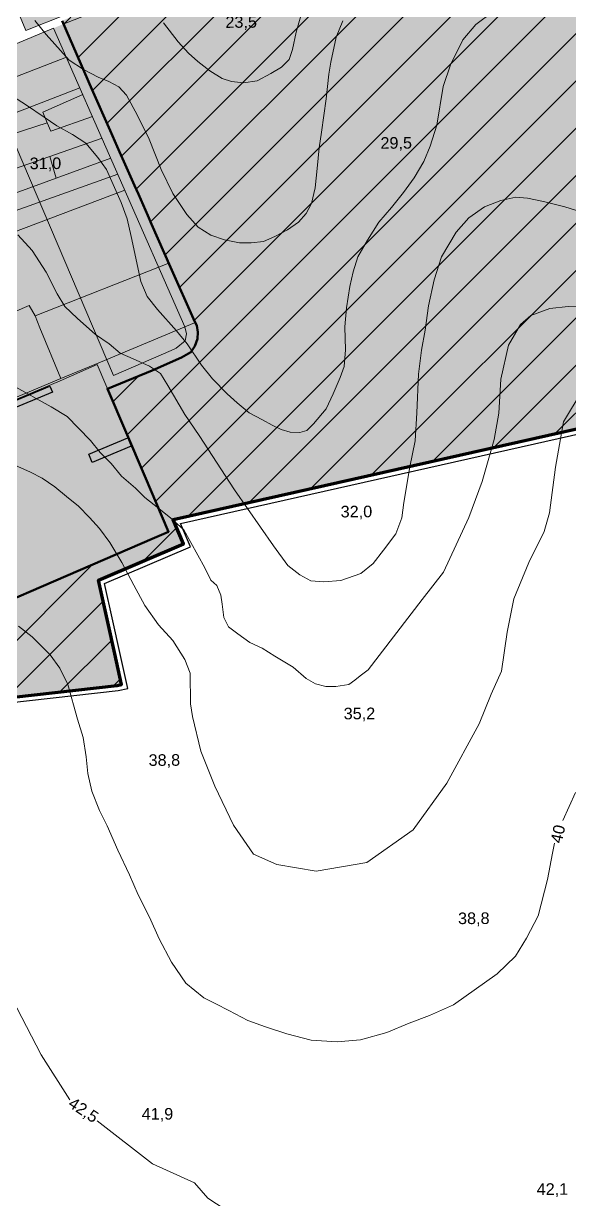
# Model space of a CAD drawing. Header units: metres. Extents: x 783184 to 1587399, y 282652 to 580595.
# Drawn here: x 787257 to 787775, y 288295 to 289409 of the extents above; entities that cross this region are included whole.
import ezdxf

# ---------------------------------------------------------------- set-up
doc = ezdxf.new("R2010")
doc.units = ezdxf.units.M
doc.header["$LTSCALE"] = 0.5
for name, color, linetype in [('atrageri in intravilan', 18, 'CONTINUOUS'), ('cladiri', 18, 'CONTINUOUS'), ('curbe  de nivelI', 7, 'CONTINUOUS'), ('Limita intravilan existent', 1, 'CONTINUOUS'), ('Limita intravilan propus', 5, 'CONTINUOUS'), ('locuinte si functiuni complementare', 51, 'CONTINUOUS'), ('strazi', 7, 'CONTINUOUS')]:
    doc.layers.add(name, color=color, linetype=linetype)
doc.layers.add('cote de nivel', color=1, linetype='CONTINUOUS', lineweight=211)
doc.layers.add('Limite proprietati', color=7, linetype='CONTINUOUS', lineweight=5)
doc.styles.add('arial', font='arial.ttf')

msp = doc.modelspace()

# ---------------------------------------------------------------- hatches: boundary and pattern name
at = {"layer": 'atrageri in intravilan', "lineweight": 30, "true_color": 0xffff66}
h = msp.add_hatch(color=51, dxfattribs=at)
h.paths.add_polyline_path([(788421.64848, 288692.34074), (788480.03939, 288685.23104), (788449.1149, 288431.12827), (788390.72823, 288438.17795)], flags=16)
h.paths.add_polyline_path([(789205.99579, 288962.99819), (789206, 288963), (789194.05, 288959.03), (789118.207, 288933.778), (789071.37, 288918.21), (789063.31, 288915.83), (789063.613, 288971.336), (789059.614, 288971.072), (788878.326, 288895.203), (788871.44, 288900.603), (788821.57, 288906.577), (788802.624, 288908.883), (788764.734, 288913.497), (788745.789, 288915.803), (788582.041, 288935.74), (788591.617, 289015.501), (788597.377, 289062.912), (788612.11, 289183.987), (788548.504, 289191.669), (788549.12, 289195.57), (788417.838, 289211.524), (788386.476, 289215.337), (788337.294, 289221.283), (788180.494, 289240.381), (788241.358, 289454.166), (788249.192, 289481.68), (788250.642, 289486.73), (788238.148, 289487.851), (788204.822, 289647.766), (788204.006, 289651.681), (788195.829, 289690.918), (788190.628, 289715.876), (788185.41, 289740.28), (788184.617, 289744.119), (788170.796, 289811.038), (788159.088, 289808.422), (788015.651, 289776.364), (788001.381, 289773.174), (787997.65, 289783.17), (787988.318, 289807.209), (787796.905, 289764.427), (787791.294, 289789.502), (787787.44, 289815.376), (787783.407, 289841.652), (787965.934, 289882.487), (787958.828, 289908.791), (787779.305, 289868.339), (787774.014, 289867.525), (787775.49, 289856.71), (787778.47, 289834.84), (787781.595, 289811.913), (787571.421, 289740.26), (787553.383, 289732.746), (787631.7, 289544.64), (787608.84, 289535.63), (787585.93, 289526.6), (787507.97, 289713.83), (787485.19, 289704.34), (787562.96, 289517.54), (787539.94, 289508.47), (787462.35, 289694.83), (787439.456, 289685.291), (787416.51, 289675.73), (787393.51, 289666.152), (787370.45, 289656.55), (787447.31, 289471.95), (787424.013, 289462.769), (787400.66, 289453.563), (787353.79, 289435.09), (787277.67, 289617.9), (787254.34, 289608.18), (787230.941, 289598.435), (787227.248, 289596.898), (787302.946, 289415.079), (787293.898, 289411.453), (787322.221, 289346.791), (787339.603, 289307.461), (787348.5, 289287.332), (787353.755, 289275.441), (787362.648, 289255.319), (787366.286, 289247.087), (787370.733, 289237.026), (787375.179, 289226.965), (787378.817, 289218.733), (787396.806, 289178.031), (787419.66, 289126.319), (787421.614, 289122.792), (787422.725, 289116.6), (787422.329, 289110.251), (787419.868, 289103.345), (787415.979, 289097.709), (787407.148, 289092.62), (787379.317, 289080.333), (787336.945, 289062.896), (787372.257, 288980.26), (787394.829, 288927.44), (787379.415, 288920.793), (787137.935, 288816.67), (787135.86, 288816.74), (787113.375, 288817.502), (787097.78, 288814.971), (786878.037, 288729.341), (787074.636, 288751.44), (787346.292, 288781.976), (787350.201, 288782.834), (787343.791, 288812.025), (787337.209, 288841.996), (787328.51, 288881.613), (787408.973, 288915.919), (787399.226, 288938.991), (787954.426, 289063.877), (787972.85, 288984.98), (787979.83, 288955.093), (787990.289, 288910.303), (787995.266, 288888.988), (787998.75, 288874.072), (788014.409, 288807.013), (788023.518, 288768.009), (787999.667, 288683.724), (787978.846, 288610.144), (787939.732, 288471.919), (787930.909, 288440.739), (787923.6, 288414.91), (787921.44, 288407.26), (787907.12, 288356.65), (787904.95, 288349), (787897.604, 288323.044), (787879.159, 288257.859), (787874.035, 288239.752), (787885.501, 288238.721), (788061.315, 288216.773), (788230.544, 288195.648), (788429.101, 288171.667), (788468.816, 288166.871), (788478.741, 288165.672), (788498.598, 288163.274), (788537.02102, 288158.63362), (788569.95822, 288426.65355), (788652.68151, 288416.6228), (788619.74931, 288148.64246), (788677.3, 288141.692), (788756.723, 288132.099), (788789.7, 288128.12), (788796.65, 288127.28), (788827.275, 288123.567), (788926.553, 288111.576), (789012.881, 288137.047), (789068.127, 288129.499), (789083.31118, 288121.55122), (789094.455, 288127.807), (789103.075, 288132.453), (789127.634, 288124.887), (789151.132, 288132.626), (789166.299, 288150.252), (789179.942, 288183.009), (789176.819, 288188.874), (789190.756, 288226.037), (789195.26, 288239.75), (789204.279, 288273.374), (789226.302, 288332.092), (789286.986, 288459.931), (789309.743, 288523.326), (789311.277, 288576.843), (789242.532, 288741.085)])
at = {"layer": 'atrageri in intravilan', "lineweight": 30}
h = msp.add_hatch(dxfattribs=at)
h.set_pattern_fill('ANSI31', color=6, scale=10, style=0)
h.set_pattern_definition([(45, (11292.32, 0), (-22.4506403, 22.4506403), [])])
h.paths.add_polyline_path([(788591.617, 289015.501), (788597.377, 289062.912), (788612.11, 289183.987), (788548.504, 289191.669), (788549.12, 289195.57), (788417.838, 289211.524), (788386.476, 289215.337), (788337.294, 289221.283), (788180.494, 289240.381), (788241.358, 289454.166), (788249.192, 289481.68), (788250.642, 289486.73), (788238.148, 289487.851), (788204.822, 289647.766), (788204.006, 289651.681), (788195.829, 289690.918), (788190.628, 289715.876), (788185.41, 289740.28), (788184.617, 289744.119), (788170.796, 289811.038), (788159.088, 289808.422), (788015.651, 289776.364), (788001.381, 289773.174), (787997.65, 289783.17), (787988.318, 289807.209), (787796.905, 289764.427), (787791.294, 289789.502), (787787.44, 289815.376), (787783.407, 289841.652), (787965.934, 289882.487), (787958.828, 289908.791), (787779.305, 289868.339), (787774.014, 289867.525), (787775.49, 289856.71), (787778.47, 289834.84), (787781.595, 289811.913), (787571.421, 289740.26), (787553.383, 289732.746), (787631.7, 289544.64), (787608.84, 289535.63), (787585.93, 289526.6), (787507.97, 289713.83), (787485.19, 289704.34), (787562.96, 289517.54), (787539.94, 289508.47), (787462.35, 289694.83), (787439.456, 289685.291), (787416.51, 289675.73), (787393.51, 289666.152), (787370.45, 289656.55), (787447.31, 289471.95), (787424.013, 289462.769), (787400.66, 289453.563), (787353.79, 289435.09), (787277.67, 289617.9), (787254.34, 289608.18), (787230.941, 289598.435), (787227.248, 289596.898), (787302.946, 289415.079), (787293.898, 289411.453), (787322.221, 289346.791), (787339.603, 289307.461), (787348.5, 289287.332), (787353.755, 289275.441), (787362.648, 289255.319), (787366.286, 289247.087), (787370.733, 289237.026), (787375.179, 289226.965), (787378.817, 289218.733), (787396.806, 289178.031), (787419.66, 289126.319), (787421.614, 289122.792), (787422.725, 289116.6), (787422.329, 289110.251), (787419.868, 289103.345), (787415.979, 289097.709), (787407.148, 289092.62), (787379.317, 289080.333), (787336.945, 289062.896), (787372.257, 288980.26), (787394.829, 288927.44), (787379.415, 288920.793), (787137.935, 288816.67), (787135.86, 288816.74), (787113.375, 288817.502), (787097.78, 288814.971), (786878.037, 288729.341), (787074.636, 288751.44), (787346.292, 288781.976), (787350.201, 288782.834), (787343.791, 288812.025), (787337.209, 288841.996), (787328.51, 288881.613), (787408.973, 288915.919), (787399.226, 288938.991), (787954.426, 289063.877), (787972.85, 288984.98), (787979.83, 288955.093), (787990.289, 288910.303), (787995.266, 288888.988), (787998.75, 288874.072), (788014.409, 288807.013), (788023.518, 288768.009), (787999.667, 288683.724), (787978.846, 288610.144), (787939.732, 288471.919), (787930.909, 288440.739), (787923.6, 288414.91), (787921.44, 288407.26), (787907.12, 288356.65), (787904.95, 288349), (787897.604, 288323.044), (787879.159, 288257.859), (787874.035, 288239.752), (787885.501, 288238.721), (788061.315, 288216.773), (788230.544, 288195.648), (788429.101, 288171.667), (788468.816, 288166.871), (788478.741, 288165.672), (788498.598, 288163.274), (788537.02102, 288158.63362), (788569.95822, 288426.65355), (788652.68151, 288416.6228), (788619.74931, 288148.64246), (788677.3, 288141.692), (788756.723, 288132.099), (788789.7, 288128.12), (788796.65, 288127.28), (788827.275, 288123.567), (788926.553, 288111.576), (789012.881, 288137.047), (789068.127, 288129.499), (789086.82378, 288119.71264), (789103.075, 288132.453), (789127.634, 288124.887), (789151.132, 288132.626), (789166.299, 288150.252), (789179.942, 288183.009), (789176.819, 288188.874), (789190.756, 288226.037), (789204.279, 288273.374), (789226.302, 288332.092), (789286.986, 288459.931), (789309.743, 288523.326), (789311.277, 288576.843), (789242.30106, 288742.48767), (789215.76073, 288903.68805), (789205.99508, 288962.99788), (789206, 288963), (789194.05, 288959.03), (789118.207, 288933.778), (789071.37, 288918.21), (789063.31, 288915.83), (789063.613, 288971.336), (789059.614, 288971.072), (788878.326, 288895.203), (788871.44, 288900.603), (788821.57, 288906.577), (788802.624, 288908.883), (788783.679, 288911.19), (788764.734, 288913.497), (788745.789, 288915.803), (788582.041, 288935.74)])
h.paths.add_polyline_path([(788421.64848, 288692.34074), (788480.03939, 288685.23104), (788449.1149, 288431.12827), (788390.72823, 288438.17795)], flags=16)
at = {"layer": 'locuinte si functiuni complementare', "lineweight": 30}
h = msp.add_hatch(color=256, dxfattribs=at)
h.paths.add_polyline_path([(787225.09324, 289591.66708), (787187.36716, 289575.96039), (787259.77257, 289402.05243), (787297.68435, 289417.3097)])
h.paths.add_polyline_path([(787176.29005, 289571.34859), (787140.24964, 289556.34362), (787212.4095, 289383.0223), (787248.63688, 289397.57819)])
h.paths.add_polyline_path([(787129.17141, 289551.73136), (787103.25748, 289540.94247, 0.3017806237), (787097.7235, 289525.61293), (787165.22512, 289363.48019), (787201.29492, 289378.49736)])
h = msp.add_hatch(color=256, dxfattribs=at)
h.paths.add_polyline_path([(786615.57135, 288891.68451), (786601.60011, 288893.37146), (786593.93842, 288879.76562), (786610.952, 288818.891), (786635.15039, 288821.63195)])
h.paths.add_polyline_path([(786834.67376, 288841.17512), (786804.79557, 288832.98426), (786745.70355, 288969.79602), (786702.91862, 288944.07344), (786684.14686, 288936.20982), (786673.62226, 288941.79953), (786669.07108, 288950.23182), (786651.03599, 288996.68021), (786616.60404, 288931.33892), (786690.0208, 288669.82152, 0.4551497551), (786698.19687, 288665.94387), (786814.19383, 288716.55371, -0.4795147464), (786822.48101, 288712.2093), (786823.17041, 288708.6948), (786878.037, 288729.341), (787097.78, 288814.971), (787113.375, 288817.502), (787135.86, 288816.74), (787137.935, 288816.67), (787379.415, 288920.793), (787394.829, 288927.44), (787372.257, 288980.26), (787336.945, 289062.896), (787379.317, 289080.333), (787407.148, 289092.62), (787415.979, 289097.709), (787419.868, 289103.345), (787422.329, 289110.251), (787422.725, 289116.6), (787421.614, 289122.792), (787419.66, 289126.319), (787396.806, 289178.031), (787378.817, 289218.733), (787375.179, 289226.965), (787370.733, 289237.026), (787366.286, 289247.087), (787362.648, 289255.319), (787353.755, 289275.441), (787348.5, 289287.332), (787339.603, 289307.461), (787322.221, 289346.791), (787295.28402, 289408.28869), (787092.65731, 289323.88738), (787088.21625, 289307.3131), (787085.90369, 289297.61874), (786889.83432, 289021.12359), (786909.71095, 288954.77482), (787021.75047, 288988.15186), (787083.47768, 288816.19588), (786902.9045, 288759.68358), (786864.83086, 288751.49272)])

# ---------------------------------------------------------------- linework, layer by layer
at = {"layer": 'cladiri', "color": 0, "lineweight": 25}
for points in [[(787284.79, 289059.56), (787241.74, 289041.78), (787239.39, 289047.46), (787282.44, 289065.23), (787284.79, 289059.56), (787284.79, 289059.56)], [(787359.4, 289008.66), (787322.58, 288993.13), (787319.31, 289000.87), (787356.13, 289016.41), (787359.4, 289008.66), (787359.4, 289008.66)]]:
    msp.add_lwpolyline(points, dxfattribs=at)
at = {"layer": 'curbe  de nivelI', "color": 21, "lineweight": 5}
for points in [[(787389.96839, 289409.37711), (787403.85709, 289391.50862), (787413.60866, 289380.58078), (787422.62154, 289372.75406), (787433.99839, 289364.04135), (787445.52304, 289356.80534), (787454.53586, 289353.99953), (787465.91277, 289352.52279), (787478.70456, 289354.54786), (787491.85443, 289361.34083), (787501.75381, 289367.54312), (787508.99367, 289374.77913), (787512.24416, 289384.23023), (787515.79024, 289400.62202), (787526.89627, 289439.5441)], [(787246.92918, 289339.92996), (787260.394, 289331.54327), (787276.98116, 289320.23097), (787288.88484, 289311.84428), (787303.9108, 289303.65261), (787316.59511, 289295.46097), (787327.91337, 289282.00325), (787336.01359, 289270.40625), (787344.99014, 289250.70726), (787349.8687, 289239.19991), (787355.52788, 289223.98686), (787359.43073, 289207.0184), (787368.63172, 289164.40243), (787374.48599, 289150.16455), (787384.24311, 289137.87708), (787402.43434, 289117.88222), (787412.58174, 289105.59475), (787426.04656, 289085.11561), (787436.38911, 289072.24299), (787450.43941, 289058.20015), (787459.80625, 289049.61842), (787471.31964, 289040.06148), (787484.00396, 289033.62517), (787492.9805, 289028.55413), (787501.56677, 289024.26328), (787509.95789, 289021.72776), (787519.32478, 289021.33766), (787525.76448, 289023.48312), (787532.20417, 289029.72438), (787544.25995, 289043.93309), (787550.6997, 289058.17097), (787557.52968, 289073.57908), (787561.23739, 289084.11122), (787562.40824, 289099.71437), (787561.82282, 289121.55878), (787563.5791, 289139.59315), (787566.70137, 289159.68223), (787569.62851, 289173.53002), (787574.31193, 289187.96295), (787583.30401, 289203.65921), (787594.03684, 289220.62763), (787605.94059, 289234.47545), (787617.45398, 289248.71334), (787627.40624, 289262.56112), (787636.62432, 289278.08438), (787642.86888, 289292.71232), (787649.11343, 289312.60636), (787655.16284, 289349.2738), (787662.02075, 289369.69237), (787673.7293, 289393.29214), (787686.02326, 289407.92013), (787702.02499, 289419.81754)], [(787268.0476, 289411.69692), (787279.00118, 289398.31629), (787300.62887, 289374.11343), (787314.2194, 289365.39577), (787328.21558, 289358.09723), (787338.3578, 289354.0425), (787347.68861, 289348.77135), (787354.99099, 289341.06736), (787365.33598, 289321.60468), (787376.32743, 289299.22453), (787387.88954, 289270.63866), (787399.04594, 289247.93216), (787412.02793, 289228.06399), (787422.85664, 289215.97732), (787435.02728, 289208.27332), (787447.80645, 289203.81314), (787462.00551, 289201.17757), (787473.16191, 289201.17757), (787484.92685, 289202.39396), (787495.67754, 289207.05693), (787507.44247, 289213.34174), (787517.9904, 289220.64025), (787525.0899, 289228.74974), (787530.16099, 289238.48109), (787533.60935, 289253.07811), (787535.64397, 289271.59084), (787537.67239, 289291.05352), (787539.90369, 289305.8533), (787544.20165, 289337.56623), (787546.63577, 289360.88091), (787548.46137, 289372.23418), (787553.56919, 289395.83571), (787560.06016, 289411.44643)], [(787252.18027, 289208.59007), (787265.60925, 289193.99083), (787278.80259, 289173.26934), (787289.27316, 289152.71412), (787296.57662, 289140.70508), (787308.1208, 289129.63793), (787325.55493, 289114.33228), (787338.51275, 289105.61982), (787349.11457, 289096.67189), (787361.36554, 289091.25605), (787376.91488, 289084.19192), (787387.28112, 289077.36322), (787394.11343, 289066.0606), (787410.21734, 289038.41654), (787423.88189, 289018.63693), (787457.33657, 288967.06867), (787494.40712, 288914.1068), (787507.83609, 288895.50454), (787519.38034, 288886.55665), (787529.51095, 288881.1408), (787541.99756, 288879.96342), (787558.01805, 288881.37627), (787576.86575, 288887.96947), (787588.64557, 288897.38833), (787598.5406, 288910.10378), (787610.08479, 288925.40946), (787615.97473, 288940.71511), (787617.85945, 288955.07888), (787623.31361, 288988.8887), (787628.49671, 289013.61322), (787630.14586, 289040.22149), (787631.80621, 289076.61224), (787634.39772, 289099.45296), (787637.93166, 289118.29069), (787640.99445, 289141.60239), (787646.48988, 289165.99942), (787653.32218, 289187.8983), (787667.45794, 289211.20996), (787679.47334, 289224.63185), (787694.08031, 289235.22807), (787709.62965, 289241.11485), (787723.76541, 289244.41146), (787734.83844, 289243.46958), (787750.15215, 289240.40844), (787770.17785, 289235.22807), (787781.48646, 289231.69602)], [(787247.36716, 289065.87392), (787283.63356, 289045.89143), (787298.68364, 289036.59263), (787309.62918, 289025.65292), (787320.84835, 289013.89271), (787330.152, 289002.40599), (787340.55028, 288992.01323), (787350.40124, 288980.25301), (787363.53587, 288968.76629), (787372.29226, 288960.01454), (787385.70051, 288949.62178), (787396.91968, 288940.32301), (787409.23336, 288929.38327), (787429.07326, 288893.40161), (787434.81969, 288881.6414), (787440.56606, 288876.71854), (787444.39703, 288867.41977), (787445.49154, 288858.94148), (787447.13337, 288846.36076), (787451.78522, 288837.60897), (787460.54168, 288830.77165), (787471.76078, 288822.56684), (787483.52727, 288817.3705), (787495.56732, 288809.71267), (787512.90539, 288799.13614), (787525.21913, 288788.46992), (787533.97552, 288783.54703), (787543.82649, 288781.08559), (787553.40383, 288780.8121), (787565.7175, 288783.00005), (787571.46393, 288786.82895), (787576.38941, 288790.93133), (787584.05124, 288796.67469), (787635.00244, 288863.19605), (787655.31035, 288889.27055), (787679.39045, 288940.9608), (787691.91582, 288975.19074), (787703.45655, 289014.79311), (787707.68817, 289039.7849), (787709.61137, 289071.91245), (787716.92054, 289104.20955), (787728.46127, 289123.81849), (787738.07857, 289132.27725), (787756.15916, 289138.81354), (787773.47032, 289140.73601), (787806.16913, 289140.35151)], [(787246.4716, 288991.77837), (787264.03239, 288983.80042), (787274.97941, 288978.32978), (787287.06669, 288969.89594), (787298.24179, 288961.00623), (787309.6449, 288951.6606), (787319.90771, 288940.94734), (787329.25822, 288930.68996), (787339.29302, 288917.2414), (787350.66761, 288898.25028), (787361.84265, 288876.82376), (787372.33353, 288857.67663), (787385.33309, 288839.21335), (787398.78874, 288824.39712), (787410.41993, 288806.61766), (787415.20922, 288793.62497), (787415.75958, 288764.53648), (787417.48215, 288752.48492), (787425.52074, 288719.77353), (787438.72706, 288686.48823), (787456.52688, 288649.75963), (787475.4751, 288622.21323), (787497.29424, 288612.45716), (787534.61639, 288606.14445), (787582.84817, 288614.17884), (787626.48645, 288645.16859), (787658.64093, 288689.35764), (787689.07289, 288745.5983), (787700.55663, 288773.7186), (787710.3178, 288795.52623), (787715.58331, 288832.49525), (787721.89938, 288864.05887), (787736.25404, 288898.49193), (787750.60871, 288927.76001), (787755.77644, 288945.55043), (787761.51828, 288988.59175), (787768.98276, 289031.63306), (787786.78257, 289060.90114)], [(787252.68412, 288837.96196), (787265.60014, 288827.83708), (787282.56829, 288810.87794), (787291.9387, 288798.22184), (787299.28312, 288782.78143)], [(787299.28312, 288782.78143), (787308.66681, 288750.01456), (787313.82054, 288732.66372), (787316.80431, 288714.49958), (787318.43178, 288698.50429), (787322.22929, 288681.6957), (787329.55305, 288663.53156), (787336.60557, 288648.89179), (787346.64179, 288625.84773), (787357.80022, 288602.66574), (787366.20897, 288583.6883), (787376.78774, 288562.542), (787386.01023, 288541.93788), (787397.67399, 288519.97824), (787411.23647, 288499.91637), (787428.38446, 288486.20727), (787439.50567, 288480.51401), (787451.98316, 288474.00745), (787469.8857, 288464.78985), (787486.7032, 288458.55438), (787507.04695, 288452.04785), (787529.83192, 288446.0835), (787554.51567, 288444.45686), (787576.75814, 288446.35459), (787601.71314, 288453.40336), (787622.87063, 288462.07878), (787642.1294, 288469.39865), (787664.84576, 288479.42958), (787706.34701, 288508.98021), (787723.43575, 288525.51771), (787734.01452, 288542.59743), (787744.91183, 288563.88573), (787753.86307, 288598.04515), (787758.47431, 288623.25807), (787760.64428, 288632.74679)], [(787768.25709, 288653.99893), (787780.46334, 288680.56736)], [(787301.43529, 288389.42942), (787274.1677, 288432.19667), (787251.09517, 288476.64106)], [(787448.44464, 288285.63627), (787432.08412, 288296.5377), (787419.49908, 288310.79345), (787379.51038, 288328.9191), (787327.07283, 288369.58993)]]:
    msp.add_lwpolyline(points, dxfattribs=at)
at = {"layer": 'Limita intravilan existent', "color": 0, "lineweight": 50}
msp.add_lwpolyline([(787137.935, 288816.67), (787379.415, 288920.793), (787379.415, 288920.793), (787394.829, 288927.44), (787372.257, 288980.26), (787336.945, 289062.896), (787379.317, 289080.333), (787407.148, 289092.62), (787415.979, 289097.709), (787419.868, 289103.345), (787422.329, 289110.251), (787422.725, 289116.6), (787421.614, 289122.792), (787419.66, 289126.319), (787396.806, 289178.031), (787378.817, 289218.733), (787375.179, 289226.965), (787370.733, 289237.026), (787366.286, 289247.087), (787362.648, 289255.319), (787353.755, 289275.441), (787348.5, 289287.332), (787339.603, 289307.461), (787322.221, 289346.791), (787293.898, 289411.453)], dxfattribs=at)
at = {"layer": 'Limita intravilan propus', "color": 0, "lineweight": 50}
msp.add_lwpolyline([(787074.636, 288751.44), (787346.292, 288781.976), (787350.201, 288782.834), (787343.791, 288812.025), (787337.209, 288841.996), (787328.51, 288881.613), (787408.973, 288915.919), (787399.226, 288938.991), (787954.426, 289063.877)], dxfattribs=at)
at = {"layer": 'Limita intravilan propus', "color": 1, "lineweight": 211}
msp.add_lwpolyline([(787074.636, 288751.44), (787346.292, 288781.976), (787350.201, 288782.834), (787343.791, 288812.025), (787337.209, 288841.996), (787328.51, 288881.613), (787408.973, 288915.919), (787399.226, 288938.991), (787954.426, 289063.877)], dxfattribs=at)
msp.add_lwpolyline([(787074.636, 288751.44), (787346.292, 288781.976), (787350.201, 288782.834), (787343.791, 288812.025), (787337.209, 288841.996), (787328.51, 288881.613), (787408.973, 288915.919), (787399.226, 288938.991), (787954.426, 289063.877)], dxfattribs=at)
at = {"layer": 'Limita intravilan propus', "color": 0, "lineweight": 25}
msp.add_lwpolyline([(787075.19451, 288746.47129), (787347.10945, 288777.0364), (787356.15713, 288779.02231), (787348.67464, 288813.09739), (787342.09262, 288843.0685), (787334.28224, 288878.63855), (787415.51823, 288913.27412), (787406.16003, 288935.4258), (787950.68477, 289057.91052)], dxfattribs=at)
msp.add_lwpolyline([(787075.19451, 288746.47129), (787347.10945, 288777.0364), (787356.15713, 288779.02231), (787348.67464, 288813.09739), (787342.09262, 288843.0685), (787334.28224, 288878.63855), (787415.51823, 288913.27412), (787406.16003, 288935.4258), (787950.68477, 289057.91052)], dxfattribs=at)
at = {"layer": 'Limite proprietati', "color": 0, "lineweight": 5}
for p, q in [((787292.17, 289070.28), (787327.11, 289085.9)), ((787327.11, 289085.9), (787394.83, 288927.44)), ((787223.54, 289041.92), (787292.17, 289070.28))]:
    msp.add_line(p, q, dxfattribs=at)
for points in [[(787307.27582, 289380.53065), (787307.30261, 289380.54102)], [(787209.17066, 289342.55841), (787298.04955, 289376.95957)], [(787217.63553, 289311.96055), (787310.82532, 289347.91876)], [(787320.0886, 289351.49309), (787320.15338, 289351.51809)], [(787275.59938, 289324.88397), (787313.56381, 289341.69386)], [(787322.63935, 289345.71233), (787322.71017, 289345.74369)], [(787221.97799, 289296.26391), (787279.97984, 289314.73907), (787275.59938, 289324.88397)], [(787279.97984, 289314.73907), (787283.36473, 289306.9812), (787322.77592, 289320.75366)], [(787332.19928, 289324.04671), (787332.30136, 289324.08238)], [(787341.29308, 289303.43745), (787341.4225, 289303.48268)], [(787230.68716, 289264.783), (787331.84616, 289300.13595)], [(787236.64202, 289243.25806), (787340.19575, 289281.15636)], [(787288.49899, 289262.23653), (787282.49717, 289282.88951)], [(787349.60509, 289284.59997), (787349.75852, 289284.65612)], [(787356.19421, 289269.66707), (787356.36781, 289269.72932)], [(787240.78476, 289228.28336), (787346.74135, 289266.27745)], [(787245.75592, 289210.31416), (787353.52815, 289250.85026)], [(787362.93576, 289254.38872), (787363.12826, 289254.46113)], [(787268.36729, 289131.96768), (787395.22791, 289181.96545)], [(787069.91022, 289054.68714), (787113.06243, 289076.62454), (787188.52518, 289109.82548), (787262.66805, 289141.67291), (787268.36729, 289131.96768), (787272.9008, 289120.7096), (787292.89804, 289072.50077), (787330.38731, 289088.05149), (787419.51837, 289125.37401)], [(787292.89804, 289072.50077), (787222.55354, 289043.32156), (787243.21587, 288987.94085)]]:
    msp.add_lwpolyline(points, dxfattribs=at)
at = {"layer": 'Limite proprietati', "color": 0, "linetype": 'ByBlock', "lineweight": 5}
msp.add_lwpolyline([(787342.57659, 289075.55937), (787216.55562, 289370.57847)], dxfattribs=at)
at = {"layer": 'strazi', "color": 0, "linetype": 'ByBlock', "lineweight": 20}
for points in [[(787396.44396, 289178.44919), (787295.06744, 289408.19848), (787825.13025, 289617.14959), (788020.8488, 288752.45522)], [(787285.97324, 289404.41042), (787410.40674, 289121.55863), (787411.696, 289115.02761), (787410.49371, 289108.22146), (787401.91139, 289101.24978), (787397.35773, 289099.27816), (787342.57659, 289075.55937)]]:
    msp.add_lwpolyline(points, dxfattribs=at)
at = {"layer": 'strazi', "color": 0, "lineweight": 20}
for points in [[(787187.36877, 289575.96106), (787225.09324, 289591.66708), (787297.68435, 289417.3097), (787259.77257, 289402.05243), (787187.36716, 289575.96039)], [(786887.80453, 289018.26119), (787085.90369, 289297.61874), (787088.21625, 289307.3131), (787092.65731, 289323.88738), (787285.97324, 289404.41042)]]:
    msp.add_lwpolyline(points, dxfattribs=at)

# ---------------------------------------------------------------- texts
at = {"layer": 'cote de nivel', "color": 32, "lineweight": 30, "style": 'arial'}
for s, rotation, p in [('23,5', 0.34675574, (787448.74007, 289404.69179)), ('29,5', 0.34675574, (787595.63445, 289290.16818)), ('31,0', 0.34675574, (787263.28634, 289270.83086)), ('32,0', 0.34675574, (787557.92384, 288941.0466)), ('35,2', 0.34675574, (787560.80408, 288749.84291)), ('38,8', 0.34675574, (787375.94503, 288705.74507)), ('40', 77.73493835, (787767.27913, 288631.83643)), ('38,8', 0.34675574, (787669.13242, 288555.89303)), ('42,5', 326.47464576, (787298.82821, 288383.63917)), ('41,9', 0.34675574, (787369.40016, 288370.63167)), ('42,1', 0.34675574, (787743.64549, 288299.44288))]:
    msp.add_text(s, height=11, rotation=rotation, dxfattribs=at).set_placement(p)

doc.saveas('drawing.dxf')
